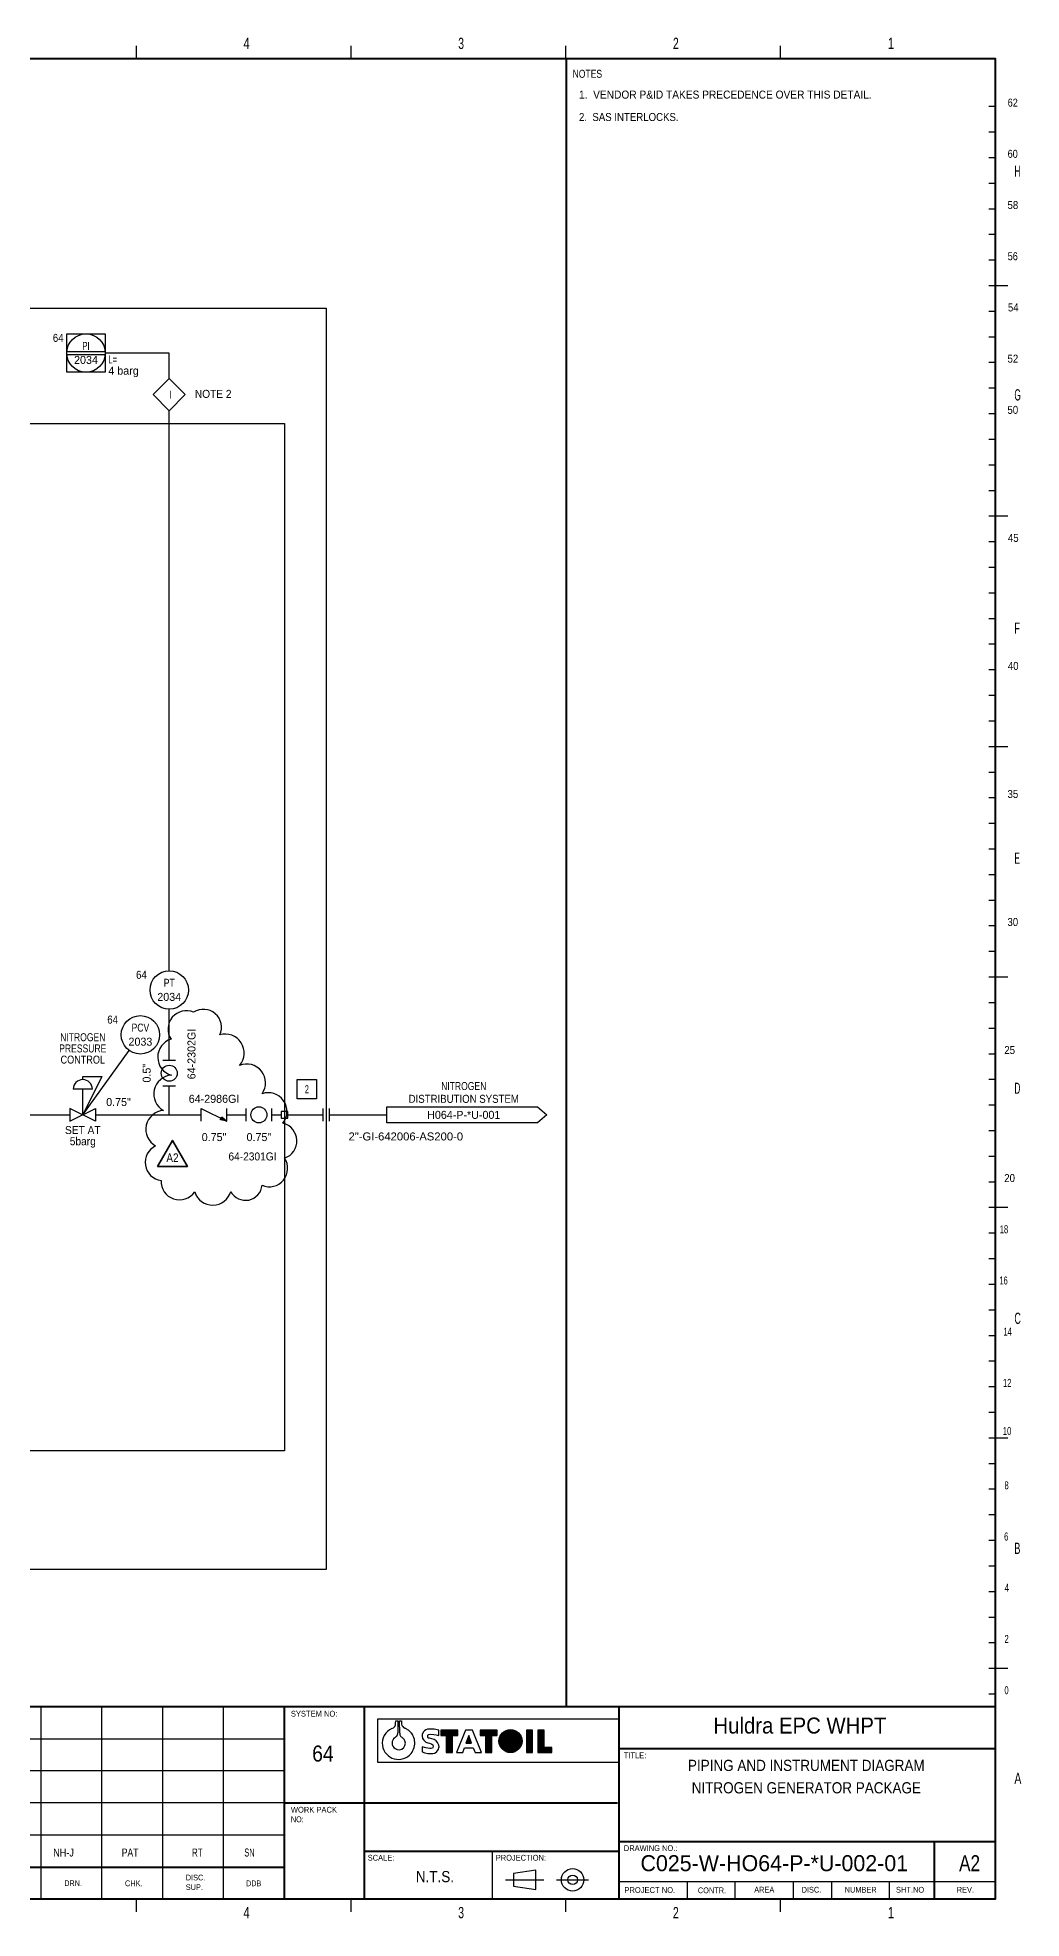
# Model space of a CAD drawing. Header units: millimetres. Extents: x 13 to 838, y 4 to 592.
# Drawn here: x 531 to 838, y 4 to 592 of the extents above; entities that cross this region are included whole.
import ezdxf
from ezdxf.enums import TextEntityAlignment as Align

# ---------------------------------------------------------------- set-up
doc = ezdxf.new("R2010")
doc.units = ezdxf.units.MM
for name, color, linetype, lineweight in [('1', 7, 'Continuous', 25), ('18', 7, 'Continuous', 25), ('43', 7, 'Continuous', 25), ('45', 7, 'Continuous', 40), ('47', 7, 'Continuous', 25), ('50', 7, 'Continuous', 35), ('51', 7, 'Continuous', 25), ('8', 7, 'Continuous', 40)]:
    doc.layers.add(name, color=color, linetype=linetype, lineweight=lineweight)
for name, color, linetype in [('34', 7, 'Continuous'), ('35', 7, 'Continuous'), ('36', 7, 'Continuous'), ('37', 7, 'Continuous')]:
    doc.layers.add(name, color=color, linetype=linetype)

msp = doc.modelspace()

# ---------------------------------------------------------------- hatches: boundary and pattern name
at = {"layer": '47'}
for points in [[(658.498, 55.737), (660.449, 55.737), (660.449, 61.138), (662.098, 61.138), (662.098, 62.787), (656.849, 62.787), (656.849, 61.138), (658.498, 61.138)], [(664.649, 58.737), (666.449, 58.737), (665.549, 61.137)], [(670.798, 55.737), (672.749, 55.737), (672.749, 61.138), (674.398, 61.138), (674.398, 62.787), (669.149, 62.787), (669.149, 61.138), (670.798, 61.138)], [(682.197, 59.336, 1), (675.004, 59.336, 1)], [(683.549, 55.737), (685.498, 55.737), (685.498, 62.787), (683.549, 62.787)], [(687.149, 62.787), (687.149, 55.737), (691.498, 55.737), (691.498, 57.387), (689.098, 57.387), (689.098, 62.787)]]:
    msp.add_hatch(color=256, dxfattribs=at).paths.add_polyline_path(points)

# ---------------------------------------------------------------- linework, layer by layer
at = {"layer": '1'}
for p, q in [((540, 493.5), (552, 493.5)), ((540, 492.5), (552, 492.5)), ((572, 272), (572, 288)), ((545, 255), (559.494, 275.131)), ((574, 272), (570, 272)), ((548, 263), (542, 263)), ((545, 259), (545, 263)), ((545, 259), (545, 259.1)), ((545, 259), (545, 259.1)), ((545, 255), (545, 259)), ((574, 264), (570, 264)), ((572, 255), (572, 264)), ((521, 255), (541, 255)), ((590, 255), (596, 255)), ((596, 253), (596, 257)), ((604, 253), (604, 257)), ((604, 255), (607, 255)), ((609, 255), (620, 255)), ((620, 257), (620, 253)), ((622, 257), (622, 253)), ((622, 255), (640, 255))]:
    msp.add_line(p, q, dxfattribs=at)
for points in [[(540, 487), (540, 499), (552, 499), (552, 487)], [(577, 480), (572, 485), (567, 480), (572, 475)], [(608, 471), (608, 150), (123, 150), (123, 471)], [(618, 266), (618, 260), (612, 260), (612, 266)], [(549, 253), (541, 257), (541, 253), (549, 257)], [(590, 253), (587.983, 253.427), (588.422, 254.326)], [(590, 253), (588.027, 253.517), (588.378, 254.236)], [(590, 253), (588.071, 253.607), (588.334, 254.146)], [(590, 253), (588.115, 253.697), (588.29, 254.057)], [(609, 256), (607, 256), (607, 254), (609, 254)], [(640, 257.5), (687, 257.5), (690, 255), (687, 252.5), (640, 252.5)]]:
    msp.add_lwpolyline(points, close=True, dxfattribs=at)
for points in [[(545, 266), (545, 267), (551, 267), (545, 255)], [(549, 255), (572, 255), (582, 255)], [(582, 253), (582, 257), (590, 253), (590, 257)], [(590, 253), (588.202, 253.877), (588.246, 253.967)]]:
    msp.add_lwpolyline(points, dxfattribs=at)
for centre, radius in [((546, 493), 6), ((572, 294), 6), ((563, 280), 6), ((572, 268), 2.5), ((600, 255), 2.5)]:
    msp.add_circle(centre, radius, dxfattribs=at)
msp.add_arc((545, 263), 3, 0, 180, dxfattribs=at)
at = {"layer": '18'}
msp.add_line((572, 300), (572, 475), dxfattribs=at)
msp.add_lwpolyline([(621, 507), (621, 113), (96, 113), (96, 507)], close=True, dxfattribs=at)
msp.add_lwpolyline([(572, 485), (572, 493), (552, 493)], dxfattribs=at)
at = {"layer": '43'}
for p, q in [((561.639, 589), (561.639, 585)), ((628.72, 589), (628.72, 585)), ((695.8, 589), (695.8, 585)), ((762.88, 589), (762.88, 585)), ((829.999, 570), (827.999, 570)), ((829.999, 562), (827.999, 562)), ((829.999, 554), (827.999, 554)), ((829.999, 546), (827.999, 546)), ((829.999, 538), (827.999, 538)), ((829.999, 530), (827.999, 530)), ((829.999, 522), (827.999, 522)), ((829.999, 514), (827.999, 514)), ((833.999, 514), (829.999, 514)), ((829.999, 506), (827.999, 506)), ((829.999, 498), (827.999, 498)), ((829.999, 490), (827.999, 490)), ((829.999, 482), (827.999, 482)), ((829.999, 474), (827.999, 474)), ((829.999, 466), (827.999, 466)), ((829.999, 458), (827.999, 458)), ((829.999, 450), (827.999, 450)), ((829.999, 442), (827.999, 442)), ((833.999, 442), (829.999, 442)), ((829.999, 434), (827.999, 434)), ((829.999, 426), (827.999, 426)), ((829.999, 418), (827.999, 418)), ((829.999, 410), (827.999, 410)), ((829.999, 402), (827.999, 402)), ((829.999, 394), (827.999, 394)), ((829.999, 386), (827.999, 386)), ((829.999, 378), (827.999, 378)), ((829.999, 370), (827.999, 370)), ((833.999, 370), (829.999, 370)), ((829.999, 362), (827.999, 362)), ((829.999, 354), (827.999, 354)), ((829.999, 346), (827.999, 346)), ((829.999, 338), (827.999, 338)), ((829.999, 330), (827.999, 330)), ((829.999, 322), (827.999, 322)), ((829.999, 314), (827.999, 314)), ((829.999, 306), (827.999, 306)), ((829.999, 298), (827.999, 298)), ((833.999, 298), (829.999, 298)), ((829.999, 290), (827.999, 290)), ((829.999, 282), (827.999, 282)), ((829.999, 274), (827.999, 274)), ((829.999, 266), (827.999, 266)), ((829.999, 258), (827.999, 258)), ((829.999, 250), (827.999, 250)), ((829.999, 242), (827.999, 242)), ((829.999, 234), (827.999, 234)), ((829.999, 226), (827.999, 226)), ((833.999, 226), (829.999, 226)), ((829.999, 218), (827.999, 218)), ((829.999, 210), (827.999, 210)), ((829.999, 202), (827.999, 202)), ((829.999, 194), (827.999, 194)), ((829.999, 186), (827.999, 186)), ((829.999, 178), (827.999, 178)), ((829.999, 170), (827.999, 170)), ((829.999, 162), (827.999, 162)), ((829.999, 154), (827.999, 154)), ((833.999, 154), (829.999, 154)), ((829.999, 146), (827.999, 146)), ((829.999, 138), (827.999, 138)), ((829.999, 130), (827.999, 130)), ((829.999, 122), (827.999, 122)), ((829.999, 114), (827.999, 114)), ((829.999, 106), (827.999, 106)), ((829.999, 98), (827.999, 98)), ((829.999, 90), (827.999, 90)), ((829.999, 82), (827.999, 82)), ((833.999, 82), (829.999, 82)), ((829.999, 74), (827.999, 74)), ((532, 10), (532, 70)), ((550.999, 10), (550.999, 70)), ((570, 10), (570, 70)), ((588.999, 10), (588.999, 70)), ((830, 70), (828, 70)), ((25, 60), (607.999, 60)), ((607.999, 50), (25, 50)), ((607.999, 40), (25, 40)), ((607.999, 30), (25, 30)), ((673, 10), (673, 25)), ((677, 16), (689, 16)), ((693, 16), (703, 16)), ((712.5, 15.5), (830, 15.5)), ((733.846, 9.902), (733.846, 15.402)), ((748.791, 10.054), (748.791, 15.554)), ((767.03, 10), (767.03, 15.5)), ((778.999, 10), (778.999, 15.5)), ((796.999, 10), (796.999, 15.5)), ((561.639, 10), (561.639, 6)), ((628.72, 10), (628.72, 6)), ((695.8, 10), (695.8, 6)), ((762.88, 10), (762.88, 6))]:
    msp.add_line(p, q, dxfattribs=at)
msp.add_lwpolyline([(679.5, 14), (686.5, 13), (686.5, 19), (679.5, 18)], close=True, dxfattribs=at)
for radius in [3.5, 1.5]:
    msp.add_circle((698, 16), radius, dxfattribs=at)
at = {"layer": '45'}
for p, q in [((830, 70), (25, 70)), ((607.999, 10), (607.999, 70)), ((632.999, 10), (632.999, 70)), ((712.5, 10), (712.5, 70)), ((712.5, 57), (830, 57)), ((607.999, 40), (712, 40)), ((632.999, 25), (712.5, 25)), ((712.5, 27.999), (830, 27.999)), ((810.999, 10), (810.999, 28)), ((25, 20), (607.999, 20))]:
    msp.add_line(p, q, dxfattribs=at)
msp.add_lwpolyline([(25, 585), (830, 585), (830, 10), (25, 10)], close=True, dxfattribs=at)
at = {"layer": '47'}
for p, q in [((677.098, 58.6), (677.098, 60.087)), ((680.098, 60.075), (680.098, 58.6))]:
    msp.add_line(p, q, dxfattribs=at)
for points in [[(637.049, 52.737), (712.449, 52.737), (712.449, 66.237), (637.049, 66.237)], [(656.249, 62.753), (654.792, 63.024), (654.046, 63.091), (653.311, 63.096), (652.682, 63.022), (652.11, 62.843), (651.702, 62.586), (651.395, 62.229), (651.043, 61.476), (651.002, 60.862), (651.15, 60.168), (651.498, 59.593), (652.151, 59.039), (652.764, 58.781), (653.335, 58.642), (653.867, 58.483), (654.071, 58.404), (654.336, 58.166), (654.418, 57.75), (654.357, 57.354), (654.194, 57.135), (653.806, 57.057), (653.356, 57.057), (652.796, 57.102), (652.172, 57.195), (651.706, 57.309), (650.998, 57.537), (650.998, 55.945), (651.845, 55.63), (652.825, 55.451), (653.54, 55.431), (654.296, 55.431), (654.929, 55.609), (655.562, 56.065), (655.909, 56.482), (656.117, 56.864), (656.215, 57.222), (656.272, 57.588), (656.198, 58.113), (655.848, 58.92), (655.419, 59.454), (654.745, 59.831), (653.249, 60.237), (653.024, 60.287), (652.805, 60.426), (652.749, 60.52), (652.749, 61.161), (652.866, 61.317), (653.131, 61.417), (653.765, 61.456), (654.638, 61.397), (655.378, 61.317), (656.249, 61.137)], [(658.498, 55.737), (660.449, 55.737), (660.449, 61.138), (662.098, 61.138), (662.098, 62.787), (656.849, 62.787), (656.849, 61.138), (658.498, 61.138)], [(661.724, 55.737), (663.674, 55.737), (664.274, 57.237), (666.974, 57.237), (667.574, 55.737), (669.524, 55.737), (666.749, 62.787), (664.498, 62.787)], [(664.649, 58.737), (666.449, 58.737), (665.549, 61.137)], [(670.798, 55.737), (672.749, 55.737), (672.749, 61.138), (674.398, 61.138), (674.398, 62.787), (669.149, 62.787), (669.149, 61.138), (670.798, 61.138)], [(683.549, 55.737), (685.498, 55.737), (685.498, 62.787), (683.549, 62.787)], [(687.149, 62.787), (687.149, 55.737), (691.498, 55.737), (691.498, 57.387), (689.098, 57.387), (689.098, 62.787)]]:
    msp.add_lwpolyline(points, close=True, dxfattribs=at)
for points in [[(642.716, 65.006), (642.761, 65.632), (643.39, 65.637), (643.39, 61.887)], [(643.981, 61.808), (643.952, 65.637), (644.536, 65.632)]]:
    msp.add_lwpolyline(points, dxfattribs=at)
msp.add_circle((678.601, 59.336), 3.597, dxfattribs=at)
for centre, radius, start, end in [((641.211, 64.767), 1.524, 282.85201, 9.04399), ((646.489, 65.409), 1.966, 173.46717, 187.71553), ((645.835, 65.039), 1.298, 175.30607, 197.18502), ((645.9, 64.795), 1.313, 186.12782, 222.82834), ((643.588, 58.652), 5.058, 113.76346, 188.32025), ((643.632, 58.704), 2.033, 124.58547, 237.18159), ((645.05, 57.762), 3.668, 125.9617, 134.51218), ((643.698, 58.693), 2.06, 235.48769, 40.78065), ((645.9, 57.603), 4.337, 130.49621, 133.84596), ((641.953, 61.793), 1.44, 321.74226, 3.76198), ((645.202, 61.708), 1.225, 175.31517, 221.21661), ((645.202, 61.507), 1.103, 213.34856, 238.49045), ((644.046, 59.529), 1.188, 43.33029, 60.81978), ((646.02, 61.254), 1.435, 219.32437, 237.87709), ((646.183, 64.838), 1.558, 216.87728, 246.65404), ((644.469, 61.383), 2.302, 55.65145, 61.54658), ((644.611, 60.399), 3.108, 48.05261, 68.1437), ((644.971, 60.039), 3.176, 37.24346, 57.25869), ((644.773, 59.439), 3.715, 20.13972, 42.78415), ((643.474, 58.694), 5.21, 321.41302, 9.02366), ((646.058, 59.561), 2.487, 13.51759, 27.69657), ((645.818, 59.213), 2.817, 6.07655, 19.28421), ((678.598, 60.081), 1.5, 359.75939, 179.75939), ((643.632, 58.737), 5.114, 189.19144, 319.92781), ((678.598, 58.594), 1.5, 179.75939, 0.24061)]:
    msp.add_arc(centre, radius, start, end, dxfattribs=at)
at = {"layer": '50'}
msp.add_lwpolyline([(568.32, 238.89), (577.68, 238.89), (573, 247)], close=True, dxfattribs=at)
at = {"layer": '51'}
for centre, radius, start, end in [((582.685, 282.315), 5.656, 335.26554, 122.74514), ((577.337, 281.83), 5.72, 66.41146, 213.89105), ((574.273, 273.024), 5.864, 106.69885, 254.17844), ((589.519, 274.307), 5.892, 319.26666, 106.74625), ((596.191, 265.001), 5.889, 324.52681, 112.0064), ((573.05, 261.504), 5.89, 93.65439, 241.13398), ((602.906, 256.027), 5.879, 321.57371, 109.0533), ((570.595, 250.468), 5.89, 93.78769, 241.26728), ((606.174, 246.846), 5.686, 288.91501, 76.3946), ((570.179, 240.14), 5.7, 115.07125, 262.55084), ((603.274, 238.257), 5.727, 246.60411, 34.0837), ((575.219, 234.235), 5.785, 177.49907, 324.97866), ((585.579, 232.65), 5.884, 197.14371, 344.6233), ((595.847, 233.467), 5.174, 207.34712, 354.82672)]:
    msp.add_arc(centre, radius, start, end, dxfattribs=at)
at = {"layer": '8'}
msp.add_line((696, 585), (696, 70), dxfattribs=at)

# ---------------------------------------------------------------- texts
at = {"layer": '1', "width": 0.9}
for p in [(539, 496.5), (565, 297.5), (556, 283.5)]:
    msp.add_text('64', height=2.5, dxfattribs=at).set_placement(p, align=Align.RIGHT)
at = {"layer": '1'}
for s, width, p in [('PI', 0.65, (546, 494)), ('I', 0.8, (572.368, 478.75)), ('PT', 0.8, (572, 295)), ('PCV', 0.8, (563, 281)), ('PRESSURE', 0.8, (545, 274.5)), ('NITROGEN', 0.8, (545, 278)), ('CONTROL', 0.85, (545, 271)), ('NITROGEN', 0.8, (664, 262.75)), ('2', 0.7, (615, 261.75)), ('DISTRIBUTION SYSTEM', 0.9, (664, 258.75)), ('SET AT', 0.95, (545, 249)), ('5barg', 0.95, (545, 245.5)), ('64-2301GI', 0.95, (598, 240.75))]:
    msp.add_text(s, height=2.5, dxfattribs=dict(at, width=width)).set_placement(p, align=Align.CENTER)
for s, p in [('2034', (546, 489.6)), ('2034', (572, 290.6)), ('2033', (563, 276.6)), ('64-2986GI', (586, 258.75)), ('H064-P-*U-001', (664, 253.75)), ('0.75"', (586, 246.8)), ('0.75"', (600, 246.8))]:
    msp.add_text(s, height=2.5, dxfattribs=at).set_placement(p, align=Align.CENTER)
msp.add_text('4 barg', height=2.5, dxfattribs=at).set_placement((553, 486.25))
for s, width, p in [('L=', 0.7, (553, 489.75)), ('NOTE 2', 0.95, (580, 479)), ('2"-GI-642006-AS200-0', 1.05, (628, 247))]:
    msp.add_text(s, height=2.5, dxfattribs=dict(at, width=width)).set_placement(p)
for s, p in [('64-2302GI', (580.201, 274)), ('0.5"', (566.201, 268))]:
    msp.add_text(s, height=2.5, rotation=89.954, dxfattribs=at).set_placement(p, align=Align.CENTER)
msp.add_text('0.75"', height=2.5, dxfattribs=at).set_placement((560, 257.75), align=Align.RIGHT)
at = {"layer": '34'}
for s, width, p in [('SYSTEM NO:', 0.9, (610, 67)), ('TITLE:', 0.85, (714, 54)), ('WORK PACK', 0.9, (610, 37)), ('NO:', 0.75, (610, 34)), ('SCALE:', 0.85, (634, 22)), ('PROJECTION:', 0.85, (674, 22)), ('DRAWING NO.:', 0.85, (714, 25)), ('DISC.', 0.8, (577.154, 15.811)), ('DRN.', 0.75, (539.217, 14.042)), ('CHK.', 0.8, (558.175, 14.006)), ('SUP.', 0.8, (577.154, 12.811)), ('DDB', 0.75, (595.999, 14)), ('PROJECT NO.', 0.9, (714.191, 11.923)), ('CONTR.', 0.8, (737.121, 11.814)), ('AREA', 0.8, (754.732, 12.01)), ('DISC.', 0.8, (769.53, 12)), ('NUMBER', 0.8, (782.999, 12)), ('SHT.NO', 0.85, (799, 12)), ('REV.', 0.8, (818, 12))]:
    msp.add_text(s, height=1.8, dxfattribs=dict(at, width=width)).set_placement(p)
at = {"layer": '35'}
for s, width, p in [('NOTES', 0.8, (698, 579)), ('1.  VENDOR P&ID TAKES PRECEDENCE OVER THIS DETAIL.', 0.95, (700, 572.5)), ('2.  SAS INTERLOCKS.', 0.9, (700, 565.5))]:
    msp.add_text(s, height=2.5, dxfattribs=dict(at, width=width)).set_placement(p)
for s, width, p in [('62', 0.85, (837.067, 570)), ('60', 0.85, (837.046, 554)), ('58', 0.9, (837.193, 538)), ('56', 0.85, (837.067, 522)), ('54', 0.9, (837.32, 506)), ('52', 0.9, (837.193, 490)), ('50', 0.9, (837.172, 474)), ('45', 0.9, (837.32, 434)), ('40', 0.9, (837.298, 394)), ('35', 0.9, (837.193, 354)), ('30', 0.9, (837.172, 313.999)), ('25', 0.9, (836.193, 273.999)), ('20', 0.9, (836.172, 233.999)), ('18', 0.65, (834.056, 218)), ('16', 0.65, (833.93, 202)), ('14', 0.7, (835.183, 186)), ('12', 0.65, (835.056, 170)), ('10', 0.65, (835.035, 155)), ('8', 0.7, (834.214, 138)), ('6', 0.65, (834.088, 122)), ('4', 0.75, (834.341, 106)), ('2', 0.7, (834.214, 89.999)), ('0', 0.7, (834.193, 73.999))]:
    msp.add_text(s, height=2.5, dxfattribs=dict(at, width=width)).set_placement(p, align=Align.RIGHT)
for s, width, p in [('NH-J', 0.85, (538.981, 23.28)), ('PAT', 0.8, (559.78, 23.28)), ('RT', 0.75, (580.774, 23.28)), ('SN', 0.7, (597.059, 23.28))]:
    msp.add_text(s, height=2.5, dxfattribs=dict(at, width=width)).set_placement(p, align=Align.CENTER)
at = {"layer": '36'}
for s, width, p in [('4', 0.75, (595.18, 587.999)), ('3', 0.7, (662.26, 587.999)), ('2', 0.7, (729.339, 587.999)), ('1', 0.8, (796.42, 587.999)), ('H', 0.55, (835.999, 548.062)), ('G', 0.55, (835.999, 478.187)), ('F', 0.6, (835.999, 405.312)), ('E', 0.55, (835.999, 333.437)), ('D', 0.55, (835.999, 261.562)), ('C', 0.6, (835.999, 189.687)), ('B', 0.6, (835.999, 117.812)), ('A', 0.7, (835.999, 45.937)), ('4', 0.75, (595.18, 4)), ('3', 0.7, (662.26, 4)), ('2', 0.7, (729.339, 4)), ('1', 0.8, (796.42, 4))]:
    msp.add_text(s, height=3.5, dxfattribs=dict(at, width=width)).set_placement(p)
at = {"layer": '36', "width": 0.9}
for s, p in [('PIPING AND INSTRUMENT DIAGRAM', (771, 50)), ('NITROGEN GENERATOR PACKAGE', (771, 43)), ('N.T.S.', (655, 15.25))]:
    msp.add_text(s, height=3.5, dxfattribs=at).set_placement(p, align=Align.CENTER)
at = {"layer": '37'}
for s, width, p in [('Huldra EPC WHPT', 0.95, (769, 61.7)), ('64', 0.9, (620, 52.95)), ('A2', 0.8, (822, 18.7))]:
    msp.add_text(s, height=5, dxfattribs=dict(at, width=width)).set_placement(p, align=Align.CENTER)
msp.add_text('C025-W-HO64-P-*U-002-01', height=5, dxfattribs=at).set_placement((761, 18.7), align=Align.CENTER)
at = {"layer": '50', "width": 0.85}
msp.add_text('A2', height=2.73, dxfattribs=at).set_placement((573.007, 240.23), align=Align.CENTER)

doc.saveas('drawing.dxf')
